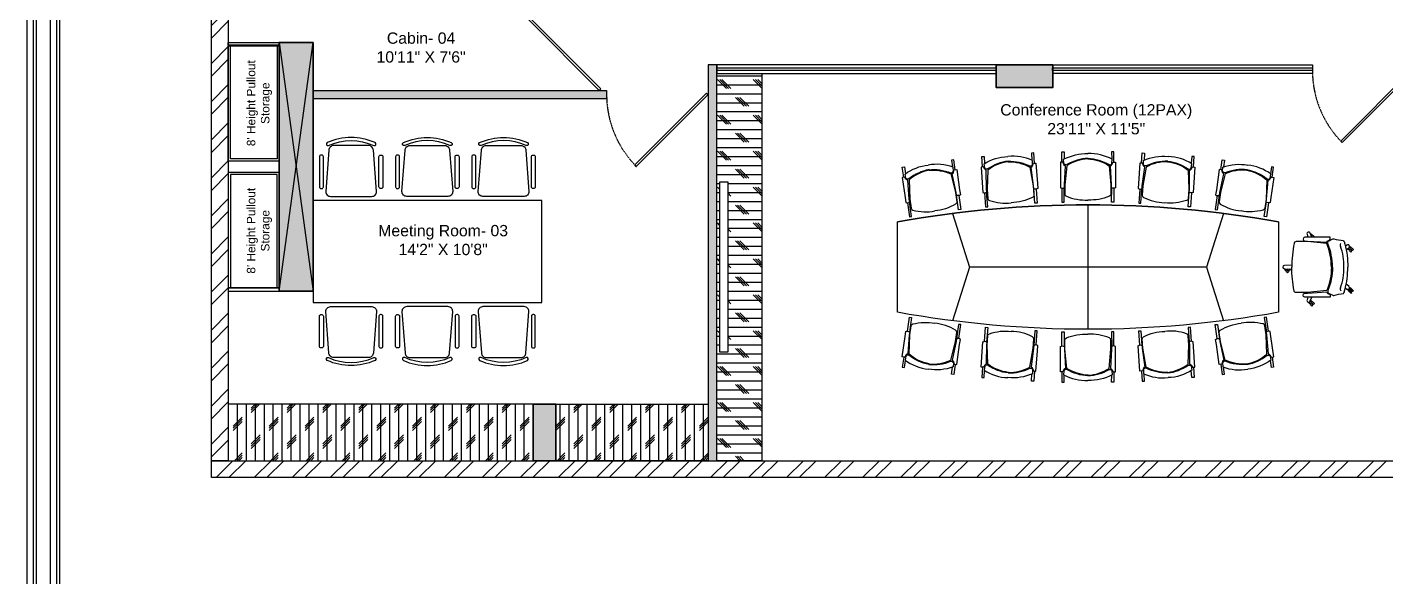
# Model space of a CAD drawing. Header units: inches. Extents: x 245639 to 247372, y 696379 to 697686.
# Drawn here: x 245661.1 to 246142.3, y 696871.1 to 697065.5 of the extents above; entities that cross this region are included whole.
import ezdxf

# ---------------------------------------------------------------- set-up
doc = ezdxf.new("R2010")
doc.units = ezdxf.units.IN
doc.linetypes.add('( Hidden )', pattern=[0.375, 0.25, -0.125])
doc.layers.add('C01 Walls', color=10, linetype='Continuous', lineweight=35)
doc.layers.add('NAMEPLATE', color=7, linetype='Continuous', lineweight=25)
for name, color, linetype in [('DIMENSIONS', 5, 'Continuous'), ('FFURNITURE', 42, 'Continuous'), ('HATCH', 251, 'Continuous'), ('I-Text', 44, 'Continuous'), ('I-Windows', 141, 'Continuous'), ('WALL', 7, 'Continuous')]:
    doc.layers.add(name, color=color, linetype=linetype)
doc.styles.get("Standard").update_dxf_attribs({"font": 'arial.ttf'})
pattern_1 = [(90, (-2428.7904, 3700.9955), (-3.175, 2e-16), []), (225, (-2427.203, 3702.583), (6.35000274, -6.35000274), [4.49013, -4.49013]), (225, (-2427.203, 3703.377), (6.35000274, -6.35000274), [4.49013, -4.49013]), (225, (-2427.203, 3704.1705), (6.35000274, -6.35000274), [4.49013, -4.49013])]

# ---------------------------------------------------------------- blocks, each defined once
blk = doc.blocks.new('CHAIR')
at = {"layer": 'FFURNITURE', "transparency": 33554687}
for points in [[(910091.13, 804704.94), (910102.13, 804704.94, 0.414214), (910103.63, 804706.44), (910104.63, 804719.44, 0.414214), (910103.13, 804720.94), (910090.13, 804720.94, 0.414214), (910088.63, 804719.44), (910089.63, 804706.44, 0.414214)], [(910087.38, 804707.94), (910087.13, 804707.94, -0.414214), (910086.63, 804708.44), (910086.63, 804717.94, -0.414214), (910087.13, 804718.44), (910087.38, 804718.44, -0.414214), (910087.88, 804717.94), (910087.88, 804708.44, -0.414214)], [(910105.88, 804707.94), (910106.13, 804707.94, 0.414214), (910106.63, 804708.44), (910106.63, 804717.94, 0.414214), (910106.13, 804718.44), (910105.88, 804718.44, 0.414214), (910105.38, 804717.94), (910105.38, 804708.44, 0.414214)]]:
    blk.add_lwpolyline(points, format="xyb", close=True, dxfattribs=at)
blk.add_lwpolyline([(910104.17, 804704.02, 0.972145), (910103.76, 804704.93, -0.215828), (910089.52, 804704.92, 0.999593), (910089.08, 804704.02, 0.21626), (910104.18, 804704.02)], format="xyb", dxfattribs=at)
blk = doc.blocks.new('65JDTYJDFJF')
at = {"layer": 'FFURNITURE', "transparency": 33554687, "elevation": 0.01}
for points in [[(910208.24, 807388.44), (910207.73, 807392.01), (910208.52, 807392.12), (910208.88, 807389.65)], [(910226.45, 807391.05), (910225.94, 807394.62), (910225.15, 807394.5), (910225.51, 807392.03)], [(910209.54, 807379.34), (910210.25, 807374.39), (910211.04, 807374.5), (910210.31, 807379.65)], [(910227.76, 807381.94), (910228.47, 807376.99), (910227.67, 807376.88), (910226.94, 807382.03)]]:
    blk.add_lwpolyline(points, dxfattribs=at)
for points in [[(910217.2, 807391.09, 0.119401), (910210.08, 807387.84, -0.398658), (910209.01, 807388.09), (910208.69, 807389.52, -0.13244), (910216.92, 807392.72)], [(910217.11, 807391.07, -0.119401), (910224.85, 807389.96, 0.398658), (910225.81, 807390.5), (910225.72, 807391.96, 0.13244), (910216.92, 807392.72)], [(910217.23, 807390.89, 0.129806), (910210.14, 807387.44), (910210.41, 807380.64), (910210.87, 807377.41, 0.30894), (910211.48, 807376.75, 0.113102), (910219.25, 807376.48)], [(910217.14, 807390.88, -0.129806), (910224.91, 807389.56), (910226.56, 807382.95), (910227.02, 807379.72, -0.30894), (910226.62, 807378.91, -0.113102), (910219.25, 807376.48)]]:
    blk.add_lwpolyline(points, format="xyb", dxfattribs=at)
for points in [[(910207.69, 807388.33), (910208.71, 807381.2), (910208.97, 807379.42, 0.285714), (910210.36, 807379.62), (910210.21, 807380.61), (910209.64, 807387.34, -0.220172), (910209.07, 807387.7), (910208.57, 807388.46)], [(910227.01, 807391.1), (910228.03, 807383.97), (910228.29, 807382.19, -0.285714), (910226.9, 807381.99), (910226.76, 807382.98), (910225.42, 807389.6, 0.220172), (910225.87, 807390.1), (910226.14, 807390.97)]]:
    blk.add_lwpolyline(points, format="xyb", close=True, dxfattribs=at)
blk = doc.blocks.new('JTYJYJR')
at = {"layer": 'FFURNITURE', "transparency": 33554687}
for p, q in [((910353.05, 807367.22, 0.01), (910353.12, 807367.29, 0.01)), ((910366.66, 807362.5, 0.01), (910366.94, 807362.78, 0.01)), ((910344.23, 807355.21, 0.01), (910344.52, 807355.49, 0.01)), ((910366.66, 807347.94, 0.01), (910366.94, 807348.23, 0.01)), ((910352.83, 807343.41, 0.01), (910353.12, 807343.69, 0.01))]:
    blk.add_line(p, q, dxfattribs=at)
at = {"layer": 'FFURNITURE', "transparency": 33554687, "elevation": 0.01}
for points in [[(910352.74, 807367.22), (910352.24, 807368.6, 1), (910351.1, 807368.23), (910351.39, 807367.22, -0.488714)], [(910358.08, 807364.93), (910351.3, 807365.62), (910347.3, 807365.62, 0.414214), (910346.5, 807365.02, 0.046652), (910345.7, 807356.62, 0.30894)], [(910359.7, 807356.62, 0.096913), (910358.08, 807364.93)], [(910360.1, 807356.62, 0.096913), (910358.48, 807364.93, -0.398658), (910358.88, 807365.95), (910360.2, 807366.57, -0.121111)], [(910360.2, 807366.57, -0.121111), (910360.57, 807366.65, 0.071788), (910364.05, 807366.02, -0.044073), (910364.5, 807364.72, -0.070245), (910365.5, 807356.62, -0.103619)], [(910364.97, 807362.71), (910365.89, 807363.43, 1), (910365.18, 807364.4), (910364.67, 807364.05, -0.488714)], [(910345.71, 807357.31), (910343.1, 807357.22, 1), (910343.1, 807356.02), (910345.71, 807355.94, -0.488714)], [(910358.08, 807348.32), (910351.3, 807347.62), (910347.3, 807347.62, -0.414214), (910346.5, 807348.22, -0.046652), (910345.7, 807356.62, -0.30894)], [(910359.7, 807356.62, -0.096913), (910358.08, 807348.32)], [(910360.1, 807356.62, -0.096913), (910358.48, 807348.32, 0.398658), (910358.88, 807347.29), (910360.2, 807346.67, 0.121111)], [(910360.2, 807346.67, 0.121111), (910360.57, 807346.6, -0.071788), (910364.05, 807347.22, 0.044073), (910364.5, 807348.53, 0.070245), (910365.5, 807356.62, 0.103619)], [(910364.67, 807349.19), (910365.18, 807348.85, 1), (910365.89, 807349.82), (910364.97, 807350.54, -0.488714)], [(910351.39, 807346.02), (910351.1, 807345.02, 1), (910352.24, 807344.65), (910352.74, 807346.02, -0.488714)]]:
    blk.add_lwpolyline(points, format="xyb", dxfattribs=at)
for points in [[(910352.37, 807368.24), (910352.55, 807368.42), (910353.68, 807367.29)], [(910353.19, 807367.22), (910352.49, 807367.92)], [(910353.68, 807367.29), (910353.61, 807367.22)], [(910343.34, 807356.02), (910343.1, 807355.78), (910344.23, 807354.64)], [(910344.23, 807354.64), (910344.52, 807354.93), (910343.43, 807356.01)], [(910345.08, 807355.49), (910344.8, 807355.21), (910344.02, 807355.99)], [(910344.6, 807355.97), (910345.08, 807355.49)]]:
    blk.add_lwpolyline(points, dxfattribs=at)
for points in [[(910359.3, 807367.22), (910352.1, 807367.22), (910350.3, 807367.22, 0.867295), (910350.3, 807365.82), (910351.3, 807365.82), (910358.05, 807365.44, -0.220172), (910358.48, 807365.95), (910359.3, 807366.34)], [(910359.3, 807367.22), (910352.1, 807367.22), (910350.3, 807367.22, 0.867295), (910350.3, 807365.82), (910351.3, 807365.82), (910358.05, 807365.44, -0.220172), (910358.48, 807365.95), (910359.3, 807366.34)], [(910359.3, 807346.02), (910352.1, 807346.02), (910350.3, 807346.02, -0.867295), (910350.3, 807347.42), (910351.3, 807347.42), (910358.05, 807347.81, 0.220172), (910358.48, 807347.29), (910359.3, 807346.91)]]:
    blk.add_lwpolyline(points, format="xyb", close=True, dxfattribs=at)
for points in [[(910366.66, 807361.93), (910366.94, 807362.21), (910365.81, 807363.34), (910365.52, 807363.06)], [(910367.5, 807362.78), (910367.22, 807362.5), (910366.09, 807363.63), (910366.37, 807363.91)], [(910366.66, 807347.38), (910366.94, 807347.66), (910365.81, 807348.79), (910365.53, 807348.51)], [(910367.51, 807348.23), (910367.23, 807347.94), (910366.1, 807349.07), (910366.38, 807349.36)], [(910352.83, 807342.84), (910353.12, 807343.13), (910351.99, 807344.26), (910351.7, 807343.98)], [(910353.68, 807343.69), (910353.4, 807343.41), (910352.27, 807344.54), (910352.55, 807344.82)]]:
    blk.add_lwpolyline(points, close=True, dxfattribs=at)
at = {"layer": 'FFURNITURE', "transparency": 33554687}
for centre, radius, start, end in [((910363.5, 807364.42, 0.01), 0.721, 123.6901, 213.6901), ((910346.83, 807357.62, 0.01), 17.3, 356.6997, 21.7223), ((910346.83, 807355.63, 0.01), 17.3, 338.2777, 3.3003), ((910363.5, 807348.82, 0.01), 0.721, 146.3099, 236.3099)]:
    blk.add_arc(centre, radius, start, end, dxfattribs=at)

msp = doc.modelspace()

# ---------------------------------------------------------------- hatches: boundary and pattern name
at = {"layer": 'HATCH', "true_color": 0x939598, "transparency": 33554687}
h = msp.add_hatch(dxfattribs=at)
h.set_pattern_fill('ANSI32', color=252)
h.set_pattern_definition([(45, (-663104.8545, -107692.82), (-6.73519209, 6.73519209), []), (45, (-663100.364, -107692.82), (-6.73519209, 6.73519209), [])])
h.paths.add_polyline_path([(245726.32, 697310.18), (245750.32, 697310.18), (245750.32, 697302.18), (245726.32, 697302.18)])
h.paths.add_polyline_path([(245732.32, 696912.18), (245726.32, 696912.18), (245726.32, 697302.18), (245732.32, 697302.18)])
h.paths.add_polyline_path([(246517.52, 696912.18), (246523.52, 696912.18), (246523.52, 696890.18), (246517.52, 696890.18)])
h.paths.add_polyline_path([(245726.32, 696912.18), (246343.32, 696912.18), (246343.32, 696906.18), (246343.32, 696906.18), (246343.32, 696912.18), (246517.52, 696912.18), (246517.52, 696906.18), (245726.32, 696906.18)])
h.paths.add_polyline_path([(246577.52, 696912.18), (246581.52, 696912.18), (246581.52, 696890.18), (246577.52, 696890.18)])
h.paths.add_polyline_path([(246593.52, 696912.18), (246597.52, 696912.18), (246597.52, 696890.18), (246593.52, 696890.18)])
h.paths.add_polyline_path([(246683.52, 696890.18), (246689.52, 696890.18), (246689.52, 696912.18), (246683.52, 696912.18)])
h.paths.add_polyline_path([(246517.52, 696890.18), (246689.52, 696890.18), (246689.52, 696884.18), (246517.52, 696884.18)])
h = msp.add_hatch(color=252, dxfattribs=at)
h.dxf.hatch_style = 1
h.paths.add_polyline_path([(246859.32, 697012.18), (246903.32, 697012.18), (246903.32, 696978.18), (246859.32, 696978.18)])
h.paths.add_polyline_path([(247204.32, 696926.18), (247224.32, 696926.18), (247224.32, 696918.18), (247204.32, 696918.18)])
h.paths.add_polyline_path([(247035.12, 696918.18), (247243.12, 696918.18), (247243.12, 696910.18), (247035.12, 696910.18)])
h.paths.add_polyline_path([(247232.32, 697018.18), (247224.32, 697018.18), (247224.32, 697038.18), (247232.32, 697038.18)])
h.paths.add_polyline_path([(247248.32, 697008.18), (247284.32, 697008.18), (247284.32, 696972.18), (247248.32, 696972.18)])
h.paths.add_polyline_path([(247248.32, 697310.18), (247284.32, 697310.18), (247284.32, 697274.18), (247248.32, 697274.18)])
h.paths.add_polyline_path([(246901.32, 697310.18), (246861.32, 697310.18), (246861.32, 697270.18), (246901.32, 697270.18)])
h.paths.add_polyline_path([(246485.32, 697310.18), (246525.32, 697310.18), (246525.32, 697270.18), (246485.32, 697270.18)])
h.paths.add_polyline_path([(246156.32, 697286.57), (246196.32, 697286.57), (246196.32, 697246.57), (246156.32, 697246.57)])
h.paths.add_polyline_path([(245762.32, 697310.18), (245750.32, 697310.18), (245750.32, 697222.18), (245762.32, 697222.18)])
h.paths.add_polyline_path([(245762.32, 697060.18), (245750.32, 697060.18), (245750.32, 696972.18), (245762.32, 696972.18)])
h.paths.add_polyline_path([(245840.32, 696932.18), (245848.32, 696932.18), (245848.32, 696912.18), (245840.32, 696912.18)])
h.paths.add_polyline_path([(246004.32, 697052.18), (246024.32, 697052.18), (246024.32, 697044.18), (246004.32, 697044.18)])
h.paths.add_polyline_path([(246152.32, 697016.18), (246196.32, 697016.18), (246196.32, 696972.18), (246152.32, 696972.18)])
h.paths.add_polyline_path([(246260.32, 697052.18), (246280.32, 697052.18), (246280.32, 697044.18), (246260.32, 697044.18)])
h.paths.add_polyline_path([(246354.32, 697044.18), (246374.32, 697044.18), (246374.32, 697052.18), (246354.32, 697052.18)])
h.paths.add_polyline_path([(246482.32, 696972.18), (246526.32, 696972.18), (246526.32, 697016.18), (246482.32, 697016.18)])
h.paths.add_polyline_path([(246636.32, 697052.18), (246656.32, 697052.18), (246656.32, 697044.18), (246636.32, 697044.18)])
h.paths.add_polyline_path([(246730.32, 697052.18), (246750.32, 697052.18), (246750.32, 697044.18), (246730.32, 697044.18)])
at = {"layer": 'HATCH', "transparency": 33554559}
h = msp.add_hatch(color=42, dxfattribs=at)
h.dxf.hatch_style = 1
h.paths.add_polyline_path([(245905.32, 697052.18), (245902.32, 697052.18), (245902.32, 696912.18), (245905.32, 696912.18)])
h = msp.add_hatch(dxfattribs=at)
h.set_pattern_fill('CORK', color=42)
h.set_pattern_definition([(0, (2181.347, 3383.885), (0, 3.175), []), (135, (2182.935, 3382.298), (-6.35000274, -6.35000274), [4.49013, -4.49013]), (135, (2183.728, 3382.298), (-6.35000274, -6.35000274), [4.49013, -4.49013]), (135, (2184.522, 3382.298), (-6.35000274, -6.35000274), [4.49013, -4.49013])])
h.paths.add_polyline_path([(245906.32, 696950.68), (245909.32, 696950.68), (245909.32, 697010.68), (245906.32, 697010.68)], flags=16)
h.paths.add_polyline_path([(245905.32, 697049.18), (245921.32, 697049.18), (245921.32, 696912.18), (245905.32, 696912.18)])
h = msp.add_hatch(color=42, dxfattribs=at)
h.dxf.hatch_style = 1
h.paths.add_polyline_path([(245762.32, 697043.18), (245866.32, 697043.18), (245866.32, 697040.18), (245762.32, 697040.18)])
h = msp.add_hatch(dxfattribs=at)
h.set_pattern_fill('CORK', color=42, angle=90)
h.set_pattern_definition(pattern_1)
h.paths.add_polyline_path([(245840.32, 696932.18), (245732.32, 696932.18), (245732.32, 696912.18), (245840.32, 696912.18)])
h = msp.add_hatch(dxfattribs=at)
h.set_pattern_fill('CORK', color=42, angle=90)
h.set_pattern_definition(pattern_1)
h.paths.add_polyline_path([(245848.32, 696932.18), (245902.32, 696932.18), (245902.32, 696912.18), (245848.32, 696912.18)])

# ---------------------------------------------------------------- linework, layer by layer
at = {"layer": 'C01 Walls', "transparency": 33554687, "elevation": 0}
for points in [[(245762.32, 697060.18), (245750.32, 697060.18), (245750.32, 696972.18), (245762.32, 696972.18)], [(246004.32, 697052.18), (246024.32, 697052.18), (246024.32, 697044.18), (246004.32, 697044.18)], [(245840.32, 696932.18), (245848.32, 696932.18), (245848.32, 696912.18), (245840.32, 696912.18)]]:
    msp.add_lwpolyline(points, close=True, dxfattribs=at)
at = {"layer": 'FFURNITURE', "transparency": 33554687}
for p, q in [((245750.32, 697060.18, 0), (245762.32, 696972.18, 0)), ((245750.32, 696972.18, 0), (245762.32, 697060.18, 0)), ((245988.82, 696999.66, 0), (245994.82, 696980.68, 0)), ((246036.82, 697002.69, 0), (246036.82, 696958.67, 0)), ((246084.82, 696999.66, 0), (246078.82, 696980.68, 0)), ((245994.82, 696980.68, 0), (245988.82, 696961.7, 0)), ((246078.82, 696980.68, 0), (245994.82, 696980.68, 0)), ((246078.82, 696980.68, 0), (246084.82, 696961.7, 0))]:
    msp.add_line(p, q, dxfattribs=at)
at = {"layer": 'FFURNITURE', "transparency": 33554687, "elevation": 0}
for points in [[(245732.32, 697060.18), (245750.32, 697060.18), (245750.32, 697059.18), (245732.32, 697059.18)], [(245750.32, 697018.18), (245732.32, 697018.18), (245732.32, 697058.93), (245750.32, 697058.93)], [(245749.57, 697018.93), (245733.07, 697018.93), (245733.07, 697058.93), (245749.57, 697058.93)], [(245905.32, 697052.18), (245902.32, 697052.18), (245902.32, 696912.18), (245905.32, 696912.18)], [(245905.32, 697049.18), (246004.32, 697049.18), (246004.32, 697052.18), (245905.32, 697052.18)], [(246024.32, 697052.18), (246116.32, 697052.18), (246116.32, 697049.18), (246024.32, 697049.18)], [(245905.32, 697049.18), (245921.32, 697049.18), (245921.32, 696912.18), (245905.32, 696912.18)], [(245762.32, 697043.18), (245866.32, 697043.18), (245866.32, 697040.18), (245762.32, 697040.18)], [(245750.32, 697014.18), (245732.32, 697014.18), (245732.32, 696973.43), (245750.32, 696973.43)], [(245749.57, 697013.43), (245733.07, 697013.43), (245733.07, 696973.43), (245749.57, 696973.43)], [(245906.32, 696950.68), (245909.32, 696950.68), (245909.32, 697010.68), (245906.32, 697010.68)], [(245843.32, 697004.18), (245762.32, 697004.18), (245762.32, 696968.18), (245843.32, 696968.18)], [(245732.32, 696972.18), (245750.32, 696972.18), (245750.32, 696973.18), (245732.32, 696973.18)], [(245840.32, 696932.18), (245732.32, 696932.18), (245732.32, 696912.18), (245840.32, 696912.18)], [(245848.32, 696932.18), (245902.32, 696932.18), (245902.32, 696912.18), (245848.32, 696912.18)]]:
    msp.add_lwpolyline(points, close=True, dxfattribs=at)
at = {"layer": 'FFURNITURE', "color": 141, "true_color": 0xadddf7, "transparency": 33554687, "elevation": 0}
for points in [[(246004.32, 697050.18), (245905.31, 697050.18), (245905.31, 697051.18), (246004.32, 697051.18)], [(246116.32, 697050.18), (246024.31, 697050.18), (246024.31, 697051.18), (246116.32, 697051.18)]]:
    msp.add_lwpolyline(points, close=True, dxfattribs=at)
at = {"layer": 'FFURNITURE', "transparency": 33554687, "elevation": 0}
msp.add_lwpolyline([(246104.32, 696964.68, -0.089063), (245969.32, 696964.68), (245969.32, 696996.68, -0.089063), (246104.32, 696996.68)], format="xyb", close=True, dxfattribs=at)
at = {"layer": 'FFURNITURE', "transparency": 33554687}
msp.add_arc((246036.82, 696620.74, 0), 381.95, 79.821, 100.179, dxfattribs=at)
at = {"layer": 'I-Windows', "ltscale": 5, "transparency": 33554687, "elevation": 0}
for points in [[(245838.24, 697068.64), (245838.77, 697069.17), (245864.22, 697043.71), (245863.69, 697043.18)], [(246126.86, 697024.72), (246126.33, 697025.25), (246151.79, 697050.71), (246152.32, 697050.18)], [(245876.84, 697016.27), (245876.31, 697016.8), (245901.72, 697042.21), (245902.25, 697041.68)]]:
    msp.add_lwpolyline(points, close=True, dxfattribs=at)
at = {"layer": 'I-Windows', "linetype": '( Hidden )', "ltscale": 0.1, "transparency": 33554687}
for centre, radius in [((246152.32, 697050.18, 0), 36), ((245902.25, 697041.68, 0), 35.93)]:
    msp.add_arc(centre, radius, 180, 225, dxfattribs=at)
at = {"layer": 'NAMEPLATE', "ltscale": 0.2, "transparency": 33554687, "elevation": 0}
for points in [[(247349.5, 697663.66), (247349.5, 696400.83), (245661.07, 696400.83), (245661.07, 697663.66)], [(247341.28, 697655.44), (247341.28, 696409.05), (245669.29, 696409.05), (245669.29, 697655.44)]]:
    msp.add_lwpolyline(points, close=True, dxfattribs=at)
at = {"layer": 'NAMEPLATE', "color": 253, "ltscale": 0.2, "transparency": 33554687, "elevation": 0}
for points in [[(247347.26, 697661.42), (247347.26, 696403.07), (245663.31, 696403.07), (245663.31, 697661.42)], [(247346.15, 697660.3), (247346.15, 696404.18), (245664.43, 696404.18), (245664.43, 697660.3)], [(247339.04, 697653.2), (247339.04, 696411.29), (245671.53, 696411.29), (245671.53, 697653.2)], [(247337.93, 697652.08), (247337.93, 696412.4), (245672.65, 696412.4), (245672.65, 697652.08)]]:
    msp.add_lwpolyline(points, close=True, dxfattribs=at)
at = {"layer": 'WALL', "transparency": 33554687, "elevation": 0}
for points in [[(245732.32, 696912.18), (245726.32, 696912.18), (245726.32, 697302.18), (245732.32, 697302.18)], [(245726.32, 696912.18), (246343.32, 696912.18), (246343.32, 696906.18), (246343.32, 696906.18), (246343.32, 696912.18), (246517.52, 696912.18), (246517.52, 696906.18), (245726.32, 696906.18)]]:
    msp.add_lwpolyline(points, close=True, dxfattribs=at)

# ---------------------------------------------------------------- block references
at = {"layer": 'DIMENSIONS', "transparency": 33554687}
for p, rotation in [((-769413.53, 26768.27, -0.01), 351.852891513993), ((-719282.44, -43649.72, -0.01), 355.9250010428926), ((1211356.08, 1437611.08, -0.01), 175.9250010428927), ((1156310.32, 1504337.3, -0.01), 180)]:
    msp.add_blockref('65JDTYJDFJF', p, dxfattribs=dict(at, rotation=rotation))
for name in ['65JDTYJDFJF', 'JTYJYJR']:
    msp.add_blockref(name, (-664236.68, -110375.94, -0.01), dxfattribs=at)
at = {"layer": 'DIMENSIONS', "transparency": 33554687, "xscale": -1}
for p, rotation in [((1211356.08, -43649.72, -0.01), 4.074998957107345), ((-664236.68, 1504337.3, -0.01), 180), ((-719282.44, 1437611.08, -0.01), 184.0749989571074), ((-769413.53, 1367193.09, -0.01), 188.147108486007)]:
    msp.add_blockref('65JDTYJDFJF', p, dxfattribs=dict(at, rotation=rotation))
msp.add_blockref('65JDTYJDFJF', (1156310.32, -110375.94, -0.01), dxfattribs=at)
at = {"layer": 'FFURNITURE', "transparency": 33554687, "yscale": 1.124476738576797, "zscale": 1.124476738576797, "rotation": 180}
for p, xscale in [((1269158.31, 1601895.66, 0), 1.124476738576797), ((-777579.67, 1601895.66, 0), -1.124476738576797), ((-777552.67, 1601895.66, 0), -1.124476738576797)]:
    msp.add_blockref('CHAIR', p, dxfattribs=dict(at, xscale=xscale))
at = {"layer": 'FFURNITURE', "transparency": 33554687, "yscale": 1.124476738576797, "zscale": 1.124476738576797}
for p, xscale in [((1269158.31, -207923.3, 0), -1.124476738576797), ((-777579.67, -207923.3, 0), 1.124476738576797), ((-777552.67, -207923.3, 0), 1.124476738576797)]:
    msp.add_blockref('CHAIR', p, dxfattribs=dict(at, xscale=xscale))

# ---------------------------------------------------------------- texts
at = {"layer": 'FFURNITURE', "transparency": 33554687, "char_height": 3, "attachment_point": 1, "rotation": 90}
for insert in [(245738.88, 697017.39, -0.31), (245738.88, 696972.27, -0.31)]:
    msp.add_mtext_dynamic_manual_height_columns("\\pxqc;8' Height Pullout Storage", width=42.523, gutter_width=12.5, heights=[-8.95], dxfattribs=dict(at, insert=insert))
at = {"layer": 'I-Text', "color": 251, "true_color": 0x636466, "transparency": 33554687, "char_height": 4, "width": 80.3932, "attachment_point": 1}
for s, insert in [('\\pxqc;Cabin- 04\\P10\'11" X 7\'6"', (245760.4, 697063.69, 0)), ('\\pxqc;Conference Room (12PAX)\\P23\'11" X 11\'5"', (245999.56, 697038.31, 0.01)), ('\\pxqc;Meeting Room- 03 \\P14\'2" X 10\'8"', (245768.22, 696995.58))]:
    msp.add_mtext(s, dxfattribs=dict(at, insert=insert))

doc.saveas('drawing.dxf')
